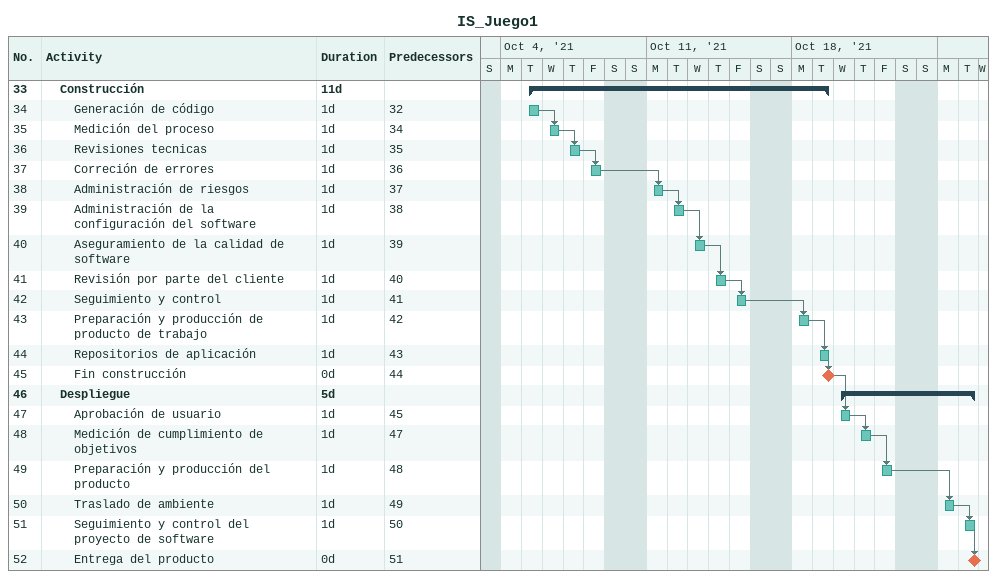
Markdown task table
IS_Juego1

| ID | Level | Task | Duration | Start | Finish | Predecessors |
|---|---|---|---|---|---|---|
| 33 | 2 | **Construcción** | 11d | 2021-10-05 | 2021-10-19 |  |
| 34 | 3 | Generación de código | 1d | 2021-10-05 | 2021-10-05 | 32 |
| 35 | 3 | Medición del proceso | 1d | 2021-10-06 | 2021-10-06 | 34 |
| 36 | 3 | Revisiones tecnicas | 1d | 2021-10-07 | 2021-10-07 | 35 |
| 37 | 3 | Correción de errores | 1d | 2021-10-08 | 2021-10-08 | 36 |
| 38 | 3 | Administración de riesgos | 1d | 2021-10-11 | 2021-10-11 | 37 |
| 39 | 3 | Administración de la configuración del software | 1d | 2021-10-12 | 2021-10-12 | 38 |
| 40 | 3 | Aseguramiento de la calidad de software | 1d | 2021-10-13 | 2021-10-13 | 39 |
| 41 | 3 | Revisión por parte del cliente | 1d | 2021-10-14 | 2021-10-14 | 40 |
| 42 | 3 | Seguimiento y control | 1d | 2021-10-15 | 2021-10-15 | 41 |
| 43 | 3 | Preparación y producción de producto de trabajo | 1d | 2021-10-18 | 2021-10-18 | 42 |
| 44 | 3 | Repositorios de aplicación | 1d | 2021-10-19 | 2021-10-19 | 43 |
| 45 | 3 | Fin construcción | 0d | 2021-10-19 | 2021-10-19 | 44 |
| 46 | 2 | **Despliegue** | 5d | 2021-10-20 | 2021-10-26 |  |
| 47 | 3 | Aprobación de usuario | 1d | 2021-10-20 | 2021-10-20 | 45 |
| 48 | 3 | Medición de cumplimiento de objetivos | 1d | 2021-10-21 | 2021-10-21 | 47 |
| 49 | 3 | Preparación y producción del producto | 1d | 2021-10-22 | 2021-10-22 | 48 |
| 50 | 3 | Traslado de ambiente | 1d | 2021-10-25 | 2021-10-25 | 49 |
| 51 | 3 | Seguimiento y control del proyecto de software | 1d | 2021-10-26 | 2021-10-26 | 50 |
| 52 | 3 | Entrega del producto | 0d | 2021-10-26 | 2021-10-26 | 51 |
